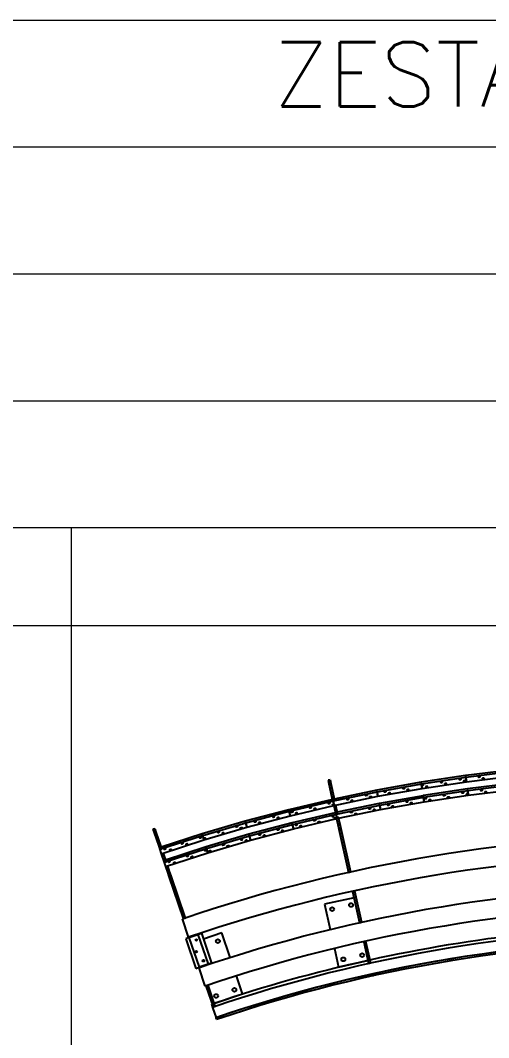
# Model space of a CAD drawing. Header units: millimetres. Extents: x 5046 to 103012, y -15969 to 47766.
# Drawn here: x 71917 to 72646, y 22119 to 23703 of the extents above; entities that cross this region are included whole.
import ezdxf

# ---------------------------------------------------------------- set-up
doc = ezdxf.new("R2010")
doc.units = ezdxf.units.MM
doc.layers.get('0').update_dxf_attribs({"lineweight": 0})
doc.layers.add('Pomocnicze', color=252, linetype='Continuous', lineweight=0)
doc.layers.add('TEXT', color=2, linetype='Continuous', lineweight=0)
doc.styles.add('Opisy 1-20', font='simplex.shx', dxfattribs={"height": 100})

# ---------------------------------------------------------------- blocks, each defined once
blk = doc.blocks.new('B_01')
at = {"color": 7, "linetype": 'Continuous', "lineweight": 25}
for p, q in [((43.83, 35.6), (36.97, 34.75)), ((43.95, 35.32), (37.01, 34.46)), ((15.85, 34.07), (15.55, 34)), ((15.55, 34), (15.68, 33.43)), ((15.68, 33.43), (15.97, 33.5)), ((15.68, 33.43), (16.15, 31.29)), ((15.85, 34.07), (15.97, 33.5)), ((15.97, 33.5), (16.45, 31.36)), ((30.02, 33.7), (23.13, 32.47)), ((30.07, 33.41), (23.18, 32.18)), ((30.07, 33.41), (30.02, 33.7)), ((36.96, 34.75), (30.04, 33.7)), ((30.08, 33.41), (30.04, 33.7)), ((30.07, 33.41), (30.18, 32.75)), ((37, 34.46), (30.08, 33.41)), ((30.11, 33.26), (30.08, 33.41)), ((30.19, 32.75), (37.09, 33.79)), ((30.27, 33.31), (30.25, 33.3)), ((30.26, 33.24), (30.25, 33.3)), ((33.18, 33.75), (33.18, 33.75)), ((33.18, 33.75), (33.19, 33.68)), ((33.19, 33.75), (33.19, 33.68)), ((33.19, 33.68), (33.19, 33.68)), ((33.82, 33.5), (33.82, 33.5)), ((33.82, 33.5), (33.83, 33.44)), ((33.83, 33.5), (33.84, 33.44)), ((33.84, 33.44), (33.83, 33.44)), ((36.11, 34.19), (36.11, 34.19)), ((36.11, 34.19), (36.12, 34.12)), ((36.11, 34.19), (36.12, 34.12)), ((36.12, 34.12), (36.12, 34.12)), ((36.75, 33.95), (36.75, 33.95)), ((36.75, 33.94), (36.76, 33.88)), ((36.75, 33.94), (36.76, 33.88)), ((36.76, 33.88), (36.76, 33.88)), ((37, 34.46), (36.96, 34.75)), ((37.01, 34.46), (36.97, 34.75)), ((37, 34.46), (37.09, 33.79)), ((37.1, 33.79), (37.01, 34.46)), ((37.1, 33.79), (44.03, 34.65)), ((44.05, 33.49), (37.26, 32.66)), ((39.05, 34.58), (39.05, 34.58)), ((39.05, 34.58), (39.06, 34.51)), ((39.06, 34.57), (39.06, 34.51)), ((39.06, 34.51), (39.06, 34.51)), ((39.68, 34.32), (39.69, 34.32)), ((39.69, 34.32), (39.7, 34.25)), ((39.69, 34.31), (39.7, 34.25)), ((39.7, 34.25), (39.7, 34.25)), ((23.18, 32.18), (16.33, 30.76)), ((23.12, 32.46), (16.5, 31.09)), ((23.18, 32.18), (23.12, 32.46)), ((23.18, 32.18), (23.13, 32.47)), ((23.18, 32.18), (23.31, 31.52)), ((23.31, 31.52), (23.18, 32.18)), ((23.31, 31.52), (30.18, 32.75)), ((24.41, 32.26), (24.41, 32.26)), ((24.41, 32.26), (24.42, 32.2)), ((24.42, 32.26), (24.43, 32.2)), ((24.43, 32.2), (24.42, 32.2)), ((25.06, 32.04), (25.06, 32.04)), ((25.06, 32.04), (25.07, 31.97)), ((25.07, 32.04), (25.08, 31.97)), ((25.08, 31.97), (25.07, 31.97)), ((27.33, 32.79), (27.33, 32.79)), ((27.33, 32.79), (27.34, 32.72)), ((27.33, 32.79), (27.35, 32.72)), ((27.35, 32.72), (27.34, 32.72)), ((27.98, 32.56), (27.98, 32.56)), ((27.98, 32.56), (27.99, 32.49)), ((27.98, 32.56), (27.99, 32.49)), ((27.99, 32.49), (27.99, 32.49)), ((30.11, 33.24), (30.11, 33.26)), ((30.11, 33.24), (30.11, 33.26)), ((30.19, 32.75), (30.11, 33.24)), ((37.24, 32.65), (30.38, 31.62)), ((37.29, 32.36), (30.42, 31.33)), ((30.53, 30.66), (37.38, 31.7)), ((30.89, 33.06), (30.89, 33.06)), ((30.89, 33.06), (30.9, 32.99)), ((30.9, 33.06), (30.91, 33)), ((30.91, 33), (30.9, 32.99)), ((36.53, 32.1), (36.53, 32.1)), ((36.53, 32.1), (36.54, 32.04)), ((36.54, 32.1), (36.55, 32.04)), ((36.55, 32.04), (36.54, 32.04)), ((37.16, 31.86), (37.17, 31.86)), ((37.17, 31.86), (37.18, 31.79)), ((37.17, 31.85), (37.18, 31.79)), ((37.18, 31.79), (37.18, 31.79)), ((37.29, 32.36), (37.24, 32.65)), ((37.29, 32.37), (37.26, 32.66)), ((44.18, 33.22), (37.29, 32.37)), ((37.38, 31.7), (37.29, 32.37)), ((37.29, 32.36), (37.38, 31.7)), ((37.38, 31.7), (44.25, 32.54)), ((39.44, 32.48), (39.44, 32.48)), ((39.44, 32.48), (39.45, 32.42)), ((39.45, 32.48), (39.45, 32.42)), ((39.45, 32.42), (39.45, 32.42)), ((40.07, 32.22), (40.07, 32.22)), ((40.08, 32.22), (40.09, 32.16)), ((40.08, 32.22), (40.09, 32.16)), ((40.09, 32.16), (40.09, 32.16)), ((16.21, 31.03), (9.44, 29.43)), ((16.32, 30.75), (9.51, 29.15)), ((15.7, 30.47), (15.7, 30.47)), ((15.7, 30.47), (15.72, 30.41)), ((15.7, 30.47), (15.72, 30.41)), ((15.72, 30.41), (15.72, 30.41)), ((16.15, 31.29), (16.45, 31.36)), ((16.15, 31.29), (16.27, 30.74)), ((16.27, 30.74), (16.57, 30.81)), ((16.32, 30.75), (16.42, 30.29)), ((16.32, 30.75), (16.32, 30.75)), ((16.43, 30.29), (16.33, 30.76)), ((16.33, 30.76), (16.33, 30.76)), ((16.35, 30.28), (16.36, 30.28)), ((16.36, 30.28), (16.37, 30.21)), ((16.37, 30.28), (16.39, 30.22)), ((16.39, 30.22), (16.37, 30.21)), ((16.41, 30.23), (16.39, 30.22)), ((16.4, 30.29), (16.41, 30.23)), ((16.41, 30.29), (16.42, 30.29)), ((16.43, 30.23), (16.41, 30.23)), ((16.42, 30.29), (16.43, 30.29)), ((16.42, 30.29), (16.43, 30.23)), ((16.43, 30.29), (16.44, 30.23)), ((16.43, 30.23), (16.46, 30.1)), ((16.44, 30.23), (16.43, 30.23)), ((16.44, 30.29), (16.45, 30.24)), ((16.45, 30.24), (16.44, 30.23)), ((16.47, 30.1), (16.44, 30.23)), ((16.45, 31.36), (16.57, 30.81)), ((16.47, 30.1), (23.31, 31.52)), ((16.71, 30.15), (17.02, 28.74)), ((23.58, 30.1), (16.78, 28.69)), ((23.52, 30.39), (16.96, 29.03)), ((18.6, 31.09), (18.6, 31.09)), ((18.6, 31.09), (18.61, 31.03)), ((18.6, 31.09), (18.62, 31.03)), ((18.62, 31.03), (18.61, 31.03)), ((19.25, 30.88), (19.26, 30.88)), ((19.25, 30.88), (19.27, 30.82)), ((19.26, 30.88), (19.27, 30.82)), ((19.27, 30.82), (19.27, 30.82)), ((23.58, 30.1), (23.52, 30.39)), ((30.37, 31.61), (23.53, 30.39)), ((23.58, 30.1), (23.53, 30.39)), ((30.42, 31.33), (23.58, 30.1)), ((23.58, 30.1), (23.71, 29.44)), ((23.71, 29.44), (23.58, 30.1)), ((23.71, 29.44), (30.53, 30.66)), ((24.94, 30.2), (24.94, 30.2)), ((24.94, 30.2), (24.95, 30.13)), ((24.94, 30.2), (24.95, 30.13)), ((24.95, 30.13), (24.95, 30.13)), ((27.83, 30.72), (27.83, 30.72)), ((27.83, 30.72), (27.84, 30.65)), ((27.83, 30.72), (27.84, 30.65)), ((27.84, 30.65), (27.84, 30.65)), ((28.47, 30.49), (28.47, 30.49)), ((28.48, 30.49), (28.49, 30.42)), ((28.48, 30.49), (28.49, 30.42)), ((28.49, 30.42), (28.49, 30.42)), ((30.42, 31.33), (30.37, 31.61)), ((30.42, 31.33), (30.38, 31.62)), ((30.53, 30.66), (30.42, 31.33)), ((30.42, 31.33), (30.53, 30.66)), ((30.72, 31.23), (30.72, 31.23)), ((30.72, 31.22), (30.73, 31.16)), ((30.73, 31.22), (30.74, 31.16)), ((30.74, 31.16), (30.73, 31.16)), ((31.36, 30.98), (31.36, 30.98)), ((31.37, 30.98), (31.38, 30.92)), ((31.37, 30.98), (31.38, 30.92)), ((31.38, 30.92), (31.38, 30.92)), ((33.63, 31.67), (33.64, 31.6)), ((34.27, 31.42), (34.28, 31.36)), ((9.43, 29.43), (2.66, 27.63)), ((9.5, 29.15), (2.74, 27.35)), ((9.5, 29.15), (9.43, 29.43)), ((9.51, 29.15), (9.44, 29.43)), ((9.5, 29.15), (9.66, 28.49)), ((9.67, 28.49), (9.51, 29.15)), ((9.67, 28.49), (16.46, 30.1)), ((9.92, 29.11), (9.93, 29.11)), ((9.93, 29.11), (9.95, 29.05)), ((16.67, 28.96), (9.95, 27.38)), ((16.78, 28.69), (10.02, 27.09)), ((10.59, 28.92), (10.59, 28.92)), ((10.6, 28.91), (10.61, 28.86)), ((12.81, 29.79), (12.81, 29.79)), ((12.82, 29.79), (12.83, 29.73)), ((12.82, 29.79), (12.84, 29.73)), ((12.84, 29.73), (12.83, 29.73)), ((13.47, 29.6), (13.47, 29.6)), ((13.48, 29.6), (13.49, 29.54)), ((13.48, 29.6), (13.5, 29.54)), ((13.5, 29.54), (13.49, 29.54)), ((16.42, 30.09), (16.73, 28.68)), ((16.73, 28.68), (17.02, 28.74)), ((16.78, 28.69), (16.88, 28.22)), ((16.89, 28.22), (16.78, 28.69)), ((16.78, 28.69), (16.78, 28.69)), ((16.78, 28.69), (16.78, 28.69)), ((16.93, 28.03), (23.71, 29.44)), ((19.18, 29.04), (19.19, 28.98)), ((19.18, 29.04), (19.2, 28.98)), ((19.83, 28.84), (19.85, 28.77)), ((19.84, 28.83), (19.85, 28.77)), ((22.06, 29.64), (22.06, 29.64)), ((22.06, 29.64), (22.07, 29.57)), ((22.06, 29.64), (22.07, 29.57)), ((22.07, 29.57), (22.07, 29.57)), ((22.7, 29.43), (22.71, 29.43)), ((22.71, 29.43), (22.72, 29.36)), ((22.71, 29.43), (22.72, 29.36)), ((22.72, 29.36), (22.72, 29.36)), ((25.58, 29.97), (25.59, 29.97)), ((25.59, 29.97), (25.6, 29.91)), ((25.59, 29.97), (25.6, 29.91)), ((25.6, 29.91), (25.6, 29.91)), ((2.65, 27.63), (-4.07, 25.65)), ((2.73, 27.35), (-3.98, 25.37)), ((2.73, 27.35), (2.65, 27.63)), ((2.74, 27.35), (2.66, 27.63)), ((2.73, 27.35), (2.91, 26.7)), ((2.92, 26.7), (2.74, 27.35)), ((2.92, 26.7), (9.66, 28.49)), ((9.94, 27.38), (3.23, 25.6)), ((10.01, 27.09), (3.3, 25.31)), ((4.19, 27.6), (4.2, 27.6)), ((4.2, 27.6), (4.22, 27.54)), ((4.86, 27.43), (4.86, 27.43)), ((4.87, 27.42), (4.88, 27.37)), ((7.06, 28.36), (7.06, 28.36)), ((7.07, 28.36), (7.09, 28.3)), ((7.07, 28.36), (7.09, 28.3)), ((7.09, 28.3), (7.09, 28.3)), ((7.72, 28.19), (7.72, 28.19)), ((7.73, 28.19), (7.75, 28.13)), ((7.73, 28.19), (7.75, 28.13)), ((7.75, 28.13), (7.75, 28.13)), ((10.01, 27.09), (9.94, 27.38)), ((10.02, 27.09), (9.95, 27.38)), ((10.01, 27.09), (10.18, 26.44)), ((10.18, 26.44), (10.02, 27.09)), ((10.18, 26.44), (16.92, 28.03)), ((10.59, 27.08), (10.59, 27.08)), ((10.59, 27.08), (10.61, 27.02)), ((10.6, 27.08), (10.61, 27.02)), ((10.61, 27.02), (10.61, 27.02)), ((13.45, 27.76), (13.47, 27.69)), ((13.45, 27.76), (13.47, 27.69)), ((14.11, 27.57), (14.12, 27.5)), ((14.11, 27.57), (14.12, 27.5)), ((16.31, 28.43), (16.31, 28.43)), ((16.31, 28.43), (16.32, 28.37)), ((16.31, 28.43), (16.33, 28.37)), ((16.33, 28.37), (16.32, 28.37)), ((16.87, 28.02), (17.07, 27.13)), ((16.88, 28.22), (16.89, 28.22)), ((16.88, 28.22), (16.89, 28.16)), ((16.89, 28.22), (16.9, 28.16)), ((16.89, 28.16), (16.92, 28.03)), ((16.9, 28.16), (16.89, 28.16)), ((16.93, 28.03), (16.9, 28.16)), ((16.96, 28.24), (16.97, 28.17)), ((17.07, 27.13), (17.36, 27.2)), ((17.07, 27.13), (17.23, 26.42)), ((17.17, 28.08), (17.36, 27.2)), ((17.36, 27.2), (17.52, 26.48)), ((-11.44, 26.47), (-11.72, 26.37)), ((-11.72, 26.37), (-11.53, 25.82)), ((-11.53, 25.82), (-11.25, 25.91)), ((-11.53, 25.82), (-10.83, 23.74)), ((-11.44, 26.47), (-11.25, 25.91)), ((-11.25, 25.91), (-10.55, 23.84)), ((-3.99, 25.37), (-10.65, 23.21)), ((-4.08, 25.65), (-10.46, 23.58)), ((-3.99, 25.37), (-4.08, 25.65)), ((-3.98, 25.37), (-4.07, 25.65)), ((-3.99, 25.37), (-3.79, 24.73)), ((-3.79, 24.73), (-3.98, 25.37)), ((-3.79, 24.73), (2.91, 26.7)), ((3.22, 25.59), (-3.44, 23.63)), ((-1.5, 25.97), (-1.5, 25.97)), ((-1.5, 25.96), (-1.48, 25.9)), ((-1.49, 25.96), (-1.48, 25.9)), ((-1.48, 25.9), (-1.48, 25.9)), ((-0.83, 25.81), (-0.83, 25.81)), ((-0.83, 25.81), (-0.81, 25.75)), ((-0.82, 25.81), (-0.81, 25.75)), ((-0.81, 25.75), (-0.81, 25.75)), ((1.34, 26.8), (1.36, 26.74)), ((1.34, 26.8), (1.36, 26.74)), ((2.01, 26.65), (2.03, 26.58)), ((2.01, 26.65), (2.03, 26.58)), ((3.3, 25.31), (3.22, 25.59)), ((3.3, 25.31), (3.23, 25.6)), ((3.48, 24.66), (10.18, 26.44)), ((4.91, 25.6), (4.91, 25.6)), ((4.91, 25.6), (4.93, 25.53)), ((4.92, 25.59), (4.93, 25.53)), ((4.93, 25.53), (4.93, 25.53)), ((5.57, 25.42), (5.57, 25.42)), ((5.58, 25.42), (5.59, 25.36)), ((5.58, 25.42), (5.6, 25.36)), ((5.6, 25.36), (5.59, 25.36)), ((7.75, 26.35), (7.75, 26.35)), ((7.75, 26.35), (7.76, 26.28)), ((7.75, 26.35), (7.77, 26.28)), ((7.77, 26.28), (7.76, 26.28)), ((8.41, 26.17), (8.41, 26.17)), ((8.41, 26.17), (8.42, 26.11)), ((8.41, 26.17), (8.42, 26.11)), ((8.42, 26.11), (8.42, 26.11)), ((11.25, 26.89), (11.25, 26.89)), ((11.25, 26.89), (11.27, 26.83)), ((11.26, 26.89), (11.27, 26.83)), ((11.27, 26.83), (11.27, 26.83)), ((17.23, 26.42), (17.52, 26.48)), ((17.23, 26.42), (18.72, 19.66)), ((17.52, 26.48), (19.01, 19.73)), ((-10.83, 23.74), (-10.55, 23.84)), ((-10.55, 23.84), (-10.37, 23.31)), ((-10.43, 22.57), (-3.79, 24.73)), ((-7.16, 24.21), (-7.13, 24.14)), ((-7.16, 24.2), (-7.16, 24.2)), ((-7.15, 24.2), (-7.13, 24.14)), ((-7.13, 24.14), (-7.13, 24.14)), ((-6.49, 24.07), (-6.49, 24.07)), ((-6.48, 24.07), (-6.46, 24.01)), ((-6.48, 24.07), (-6.46, 24.01)), ((-6.46, 24.01), (-6.46, 24.01)), ((-4.34, 25.12), (-4.32, 25.05)), ((-4.34, 25.12), (-4.32, 25.05)), ((-4.33, 25.12), (-4.33, 25.12)), ((-4.32, 25.05), (-4.32, 25.05)), ((-3.68, 24.97), (-3.67, 24.98)), ((-3.67, 24.98), (-3.65, 24.91)), ((3.3, 25.31), (-3.36, 23.35)), ((-3.16, 22.71), (3.48, 24.66)), ((2.08, 24.81), (2.09, 24.81)), ((2.09, 24.81), (2.1, 24.75)), ((2.09, 24.81), (2.11, 24.75)), ((2.11, 24.75), (2.1, 24.75)), ((2.74, 24.65), (2.75, 24.65)), ((2.75, 24.65), (2.77, 24.59)), ((2.75, 24.65), (2.77, 24.59)), ((2.77, 24.59), (2.77, 24.59)), ((3.3, 25.31), (3.48, 24.66)), ((3.48, 24.66), (3.3, 25.31)), ((-10.83, 23.74), (-10.65, 23.21)), ((-10.65, 23.21), (-10.37, 23.31)), ((-10.65, 23.21), (-10.43, 22.57)), ((-10.43, 22.57), (-9.97, 21.21)), ((-10.15, 22.66), (-9.69, 21.3)), ((-3.37, 23.35), (-9.97, 21.21)), ((-3.46, 23.63), (-9.78, 21.58)), ((-9.76, 20.57), (-3.17, 22.7)), ((-6.34, 22.24), (-6.34, 22.24)), ((-6.34, 22.24), (-6.32, 22.18)), ((-6.34, 22.24), (-6.32, 22.18)), ((-3.55, 23.15), (-3.52, 23.08)), ((-3.37, 23.35), (-3.46, 23.63)), ((-3.36, 23.35), (-3.44, 23.63)), ((-3.37, 23.35), (-3.17, 22.7)), ((-3.16, 22.71), (-3.36, 23.35)), ((-2.89, 23), (-2.88, 23)), ((-2.88, 23), (-2.86, 22.93)), ((-2.87, 22.99), (-2.86, 22.93)), ((-2.86, 22.93), (-2.86, 22.93)), ((-9.97, 21.21), (-9.69, 21.3)), ((-9.97, 21.21), (-9.76, 20.57)), ((-9.47, 20.66), (-9.18, 19.8)), ((-6.32, 22.18), (-6.32, 22.18)), ((-5.67, 22.1), (-5.67, 22.1)), ((-5.67, 22.1), (-5.65, 22.04)), ((-5.67, 22.1), (-5.65, 22.04)), ((-5.65, 22.04), (-5.65, 22.04)), ((-9.76, 20.57), (-9.46, 19.7)), ((-9.46, 19.7), (-9.18, 19.8)), ((-9.46, 19.7), (-9.23, 19.01)), ((-9.23, 19.01), (-8.95, 19.11)), ((-9.23, 19.01), (-7.01, 12.46)), ((-9.18, 19.8), (-8.95, 19.11)), ((-8.95, 19.11), (-6.73, 12.56)), ((18.72, 19.66), (19.01, 19.73)), ((18.72, 19.66), (18.72, 19.65)), ((19.01, 19.73), (19.01, 19.72)), ((19.37, 16.71), (19.66, 16.77)), ((19.37, 16.72), (19.37, 16.71)), ((19.37, 16.71), (20.45, 11.83)), ((19.66, 16.79), (19.66, 16.77)), ((19.66, 16.77), (20.74, 11.89)), ((19.59, 15.71), (15, 14.7)), ((15, 14.7), (15.87, 10.75)), ((-6.17, 9.57), (-7.13, 12.41)), ((-7.01, 12.46), (-6.73, 12.56)), ((-7.01, 12.46), (-7.01, 12.45)), ((-6.73, 12.56), (-6.73, 12.54)), ((20.45, 11.83), (20.74, 11.89)), ((20.45, 11.83), (20.45, 11.81)), ((20.74, 11.89), (20.74, 11.88)), ((-6.12, 9.51), (-6.62, 9.34)), ((-6.12, 9.51), (-4.73, 9.99)), ((-6.12, 9.51), (-4.54, 4.88)), ((-6.05, 9.61), (-6.04, 9.59)), ((-6.04, 9.59), (-5.76, 9.69)), ((-6.04, 9.59), (-6.03, 9.55)), ((-5.76, 9.7), (-5.76, 9.69)), ((-5.76, 9.69), (-5.74, 9.64)), ((-4.73, 9.99), (-4.16, 10.18)), ((-4.73, 9.99), (-3.15, 5.35)), ((-4.16, 10.18), (-2.58, 5.54)), ((-0.98, 10.23), (-3.84, 9.26)), ((0.31, 6.4), (-0.98, 10.23)), ((-6.62, 9.34), (-5.04, 4.71)), ((21.1, 8.87), (21.39, 8.94)), ((21.1, 8.89), (21.1, 8.87)), ((21.1, 8.87), (21.84, 5.5)), ((21.39, 8.95), (21.39, 8.94)), ((21.39, 8.94), (22.14, 5.57)), ((16.52, 7.82), (17.16, 4.93)), ((-5.04, 4.71), (-4.54, 4.88)), ((-3.58, 1.97), (-4.55, 4.81)), ((-3.15, 5.35), (-4.54, 4.88)), ((-4.46, 4.91), (-4.44, 4.86)), ((-4.44, 4.86), (-4.16, 4.95)), ((-4.44, 4.86), (-4.44, 4.85)), ((-4.17, 5), (-4.16, 4.95)), ((-4.16, 4.95), (-4.15, 4.94)), ((-2.58, 5.54), (-3.15, 5.35)), ((17.16, 4.93), (21.75, 5.94)), ((21.84, 5.5), (22.14, 5.57)), ((21.84, 5.5), (21.86, 5.46)), ((22.14, 5.57), (22.15, 5.52)), ((2.23, 0.75), (1.28, 3.56)), ((-3.48, 2), (-3.47, 1.99)), ((-3.47, 1.99), (-3.19, 2.09)), ((-3.47, 1.99), (-2.37, -1.28)), ((-3.19, 2.1), (-3.19, 2.09)), ((-3.19, 2.09), (-2.08, -1.18)), ((-2.23, -0.75), (2.23, 0.75)), ((-2.51, -0.85), (-2.61, -0.88)), ((-2.61, -0.88), (-2.45, -1.36)), ((-2.45, -1.36), (-1.9, -2.97)), ((-2.37, -1.28), (-2.08, -1.18)), ((-2.37, -1.28), (-2.35, -1.32)), ((-2.08, -1.18), (-2.07, -1.23)), ((-1.81, -3.25), (-1.9, -2.97))]:
    blk.add_line(p, q, dxfattribs=at)
at = {"color": 7, "linetype": 'Continuous', "lineweight": 25, "flags": 128}
for points in [[(30.26, 33.24), (30.31, 33.25), (30.36, 33.26), (30.39, 33.28), (30.4, 33.29), (30.4, 33.3), (30.37, 33.31), (30.32, 33.31), (30.27, 33.31)], [(21.38, 31.65), (21.4, 31.66), (21.45, 31.68), (21.49, 31.69), (21.55, 31.7), (21.59, 31.71), (21.63, 31.71), (21.65, 31.7), (21.66, 31.69), (21.65, 31.68), (21.62, 31.66), (21.58, 31.64), (21.53, 31.63), (21.48, 31.62), (21.43, 31.62), (21.39, 31.62), (21.37, 31.62), (21.36, 31.64), (21.38, 31.65)], [(16.37, 30.21), (16.32, 30.2), (16.27, 30.2), (16.23, 30.2), (16.22, 30.21), (16.23, 30.23), (16.26, 30.25), (16.3, 30.26), (16.35, 30.28)], [(16.36, 30.28), (16.39, 30.29), (16.41, 30.29)], [(16.43, 30.29), (16.49, 30.29), (16.5, 30.29), (16.51, 30.28), (16.51, 30.27), (16.5, 30.26), (16.45, 30.24)], [(22.03, 31.44), (22.06, 31.46), (22.1, 31.47), (22.15, 31.48), (22.2, 31.49), (22.24, 31.5), (22.28, 31.5), (22.3, 31.49), (22.31, 31.48), (22.3, 31.47), (22.27, 31.45), (22.23, 31.43), (22.18, 31.42), (22.13, 31.41), (22.08, 31.41), (22.04, 31.41), (22.02, 31.42), (22.02, 31.43), (22.03, 31.44)], [(33.64, 31.6), (33.59, 31.59), (33.55, 31.59), (33.51, 31.6), (33.49, 31.6), (33.48, 31.62), (33.5, 31.63), (33.53, 31.64), (33.57, 31.66), (33.62, 31.67)], [(33.62, 31.67), (33.67, 31.67), (33.72, 31.67), (33.76, 31.67), (33.78, 31.66), (33.78, 31.65), (33.77, 31.64), (33.74, 31.62), (33.69, 31.61), (33.64, 31.6)], [(34.28, 31.36), (34.23, 31.35), (34.18, 31.35), (34.15, 31.35), (34.13, 31.36), (34.12, 31.37), (34.14, 31.38), (34.17, 31.4), (34.21, 31.41), (34.26, 31.42)], [(34.26, 31.42), (34.31, 31.43), (34.36, 31.43), (34.39, 31.42), (34.42, 31.42), (34.42, 31.41), (34.4, 31.39), (34.37, 31.38), (34.33, 31.37), (34.28, 31.36)], [(19.19, 28.98), (19.14, 28.97), (19.1, 28.97), (19.06, 28.97), (19.04, 28.98), (19.04, 28.99), (19.06, 29), (19.09, 29.02), (19.13, 29.03), (19.18, 29.04)], [(19.18, 29.04), (19.23, 29.05), (19.28, 29.06), (19.31, 29.05), (19.33, 29.05), (19.33, 29.04), (19.32, 29.02), (19.29, 29.01), (19.25, 28.99), (19.2, 28.98)], [(19.85, 28.77), (19.8, 28.76), (19.75, 28.76), (19.72, 28.76), (19.7, 28.77), (19.69, 28.78), (19.71, 28.79), (19.74, 28.81), (19.78, 28.82), (19.83, 28.83)], [(19.83, 28.83), (19.88, 28.84), (19.93, 28.85), (19.96, 28.84), (19.98, 28.84), (19.99, 28.83), (19.97, 28.81), (19.94, 28.8), (19.9, 28.78), (19.85, 28.77)], [(13.47, 27.69), (13.41, 27.68), (13.37, 27.68), (13.34, 27.68), (13.32, 27.69), (13.31, 27.7), (13.33, 27.71), (13.36, 27.73), (13.4, 27.75), (13.45, 27.76)], [(13.45, 27.76), (13.5, 27.77), (13.55, 27.78), (13.58, 27.77), (13.6, 27.77), (13.6, 27.76), (13.59, 27.74), (13.56, 27.72), (13.52, 27.71), (13.47, 27.69)], [(14.12, 27.5), (14.07, 27.49), (14.03, 27.49), (13.99, 27.49), (13.97, 27.5), (13.97, 27.51), (13.98, 27.52), (14.01, 27.54), (14.06, 27.56), (14.11, 27.57)], [(14.11, 27.57), (14.16, 27.58), (14.2, 27.58), (14.24, 27.58), (14.26, 27.58), (14.26, 27.56), (14.24, 27.55), (14.21, 27.53), (14.17, 27.52), (14.12, 27.5)], [(16.61, 28.17), (16.66, 28.18), (16.71, 28.18), (16.74, 28.18), (16.76, 28.17), (16.76, 28.16), (16.74, 28.14), (16.71, 28.13), (16.66, 28.11), (16.61, 28.1), (16.56, 28.09), (16.52, 28.08), (16.49, 28.09), (16.47, 28.09), (16.47, 28.11), (16.49, 28.12), (16.52, 28.14), (16.56, 28.15), (16.61, 28.17)], [(16.89, 28.16), (16.84, 28.16), (16.82, 28.18), (16.84, 28.2), (16.88, 28.22)], [(16.89, 28.22), (16.93, 28.23), (16.96, 28.24)], [(16.97, 28.17), (16.93, 28.16), (16.9, 28.16)], [(16.96, 28.24), (17.02, 28.25), (17.07, 28.25), (17.1, 28.25), (17.12, 28.24), (17.11, 28.22), (17.08, 28.2), (17.03, 28.19), (16.97, 28.17)], [(1.36, 26.74), (1.31, 26.73), (1.27, 26.72), (1.23, 26.72), (1.21, 26.73), (1.21, 26.74), (1.23, 26.75), (1.26, 26.77), (1.3, 26.79), (1.35, 26.81)], [(1.35, 26.81), (1.4, 26.82), (1.44, 26.82), (1.48, 26.83), (1.5, 26.82), (1.5, 26.81), (1.48, 26.79), (1.45, 26.77), (1.41, 26.75), (1.36, 26.74)], [(2.03, 26.58), (1.98, 26.57), (1.93, 26.56), (1.9, 26.56), (1.88, 26.57), (1.88, 26.58), (1.89, 26.6), (1.92, 26.62), (1.97, 26.63), (2.02, 26.65)], [(2.02, 26.65), (2.07, 26.66), (2.11, 26.67), (2.14, 26.67), (2.16, 26.66), (2.16, 26.65), (2.15, 26.64), (2.12, 26.62), (2.08, 26.6), (2.03, 26.58)], [(-0.62, 24), (-0.59, 24), (-0.58, 23.99), (-0.58, 23.98), (-0.6, 23.96), (-0.64, 23.95), (-0.68, 23.93), (-0.73, 23.91), (-0.78, 23.9), (-0.82, 23.9), (-0.85, 23.9), (-0.87, 23.91), (-0.86, 23.92), (-0.84, 23.94), (-0.81, 23.95), (-0.77, 23.97), (-0.72, 23.99), (-0.67, 24), (-0.62, 24)], [(0.04, 23.85), (0.07, 23.85), (0.09, 23.84), (0.08, 23.83), (0.06, 23.81), (0.03, 23.79), (-0.02, 23.77), (-0.06, 23.76), (-0.11, 23.75), (-0.16, 23.74), (-0.19, 23.74), (-0.2, 23.75), (-0.2, 23.76), (-0.18, 23.78), (-0.14, 23.8), (-0.1, 23.82), (-0.05, 23.83), (0, 23.84), (0.04, 23.85)], [(-9.99, 23.25), (-9.99, 23.26), (-9.96, 23.28), (-9.93, 23.3), (-9.88, 23.32), (-9.83, 23.33), (-9.79, 23.34), (-9.75, 23.35), (-9.72, 23.35), (-9.71, 23.34), (-9.71, 23.32), (-9.73, 23.31), (-9.77, 23.29), (-9.81, 23.27), (-9.86, 23.25), (-9.91, 23.24), (-9.95, 23.24), (-9.98, 23.24), (-9.99, 23.25)], [(-9.17, 23.16), (-9.17, 23.17), (-9.15, 23.19), (-9.11, 23.21), (-9.06, 23.23), (-9.02, 23.24), (-8.97, 23.25), (-8.93, 23.26), (-8.9, 23.26), (-8.89, 23.25), (-8.89, 23.24), (-8.91, 23.22), (-8.95, 23.2), (-8.99, 23.18), (-9.04, 23.16), (-9.09, 23.15), (-9.13, 23.15), (-9.16, 23.15), (-9.17, 23.16)]]:
    blk.add_lwpolyline(points, dxfattribs=at)
at = {"color": 7, "linetype": 'Continuous', "lineweight": 25}
for centre, radius in [((19.12, 14.58), 0.3), ((16.19, 13.93), 0.3), ((-4.96, 9.12), 0.125), ((-1.61, 8.96), 0.3), ((-4.98, 7.32), 0.125), ((17.92, 6.12), 0.3), ((20.85, 6.77), 0.3), ((-3.86, 5.9), 0.125), ((0.96, 1.38), 0.3), ((-1.88, 0.42), 0.3)]:
    blk.add_circle(centre, radius, dxfattribs=at)
for centre, radius, start, end in [((30.26, 33.02), 0.289, 93.2561, 123.1692), ((30.19, 33.55), 0.318, 255.4605, 282.7617), ((19.32, 28.39), 0.667, 101.7833, 101.8491), ((19.06, 29.63), 0.667, 281.7833, 281.8491), ((19.97, 28.18), 0.667, 101.7833, 101.8491), ((19.71, 29.42), 0.667, 281.7833, 281.8491), ((13.6, 27.11), 0.667, 103.2162, 103.2667), ((13.31, 28.34), 0.667, 283.2653, 283.3159), ((14.26, 26.92), 0.667, 103.2162, 103.2667), ((13.97, 28.15), 0.667, 283.2653, 283.3159), ((71.87, -219.76), 245.24, 89.9902, 108.7939), ((1.53, 26.17), 0.665, 105.9017, 105.9353), ((1.18, 27.38), 0.666, 286.0116, 286.0452), ((2.2, 26.01), 0.665, 105.9017, 105.9353), ((1.84, 27.22), 0.666, 286.0116, 286.0452), ((71.87, -219.76), 242.24, 89.9906, 108.7939), ((71.87, -219.76), 237.21, 89.9914, 108.7939), ((71.87, -219.76), 234.21, 89.9918, 108.7939), ((71.87, -219.76), 230.7, 89.9924, 108.7939), ((71.87, -219.76), 231.2, 96.2754, 102.447), ((71.87, -219.76), 229, 71.2172, 108.7939), ((71.87, -219.76), 229, 89.9927, 108.7939), ((71.87, -219.76), 228.7, 71.2172, 108.7939), ((71.87, -219.76), 231.2, 102.5214, 108.693)]:
    blk.add_arc(centre, radius, start, end, dxfattribs=at)
for centre, major_axis, ratio, start_param, end_param in [((30.11, 33.18), (0.52, 0.085), 0.996711, 1.558345, 1.584947), ((30.11, 33.18), (-0.038, 0.229), 0.974362, 6.270734, 6.297336), ((33.18, 33.71), (0.148, 0.022), 0.224962, 1.58827, 4.729862), ((33.19, 33.72), (0.148, 0.022), 0.224962, 4.729863, 7.871455), ((33.83, 33.47), (0.148, 0.022), 0.224962, 1.58827, 4.729862), ((33.83, 33.47), (0.148, 0.022), 0.224962, 4.729863, 7.871455), ((36.12, 34.16), (0.148, 0.022), 0.224968, 1.570569, 4.67842), ((36.12, 34.16), (0.148, 0.022), 0.224968, 4.67842, 7.853754), ((36.76, 33.91), (0.148, 0.022), 0.224968, 1.570569, 4.67842), ((36.76, 33.91), (0.148, 0.022), 0.224968, 4.67842, 7.853754), ((37.04, 34.23), (0.522, 0.071), 0.996711, 1.558295, 1.584897), ((37.04, 34.23), (-0.031, 0.23), 0.974361, 6.270684, 6.297286), ((37.13, 33.56), (-0.031, 0.23), 0.974361, 6.270684, 6.297286), ((39.05, 34.54), (0.149, 0.018), 0.224957, 1.594521, 4.729824), ((39.06, 34.55), (0.149, 0.018), 0.224957, 4.729826, 7.877702), ((39.69, 34.28), (0.149, 0.018), 0.224957, 1.594521, 4.729824), ((39.69, 34.28), (0.149, 0.018), 0.224957, 4.729826, 7.877702), ((23.23, 31.95), (0.517, 0.099), 0.996711, 1.558395, 1.584997), ((23.23, 31.95), (-0.044, 0.228), 0.974363, 6.270784, 6.297386), ((24.42, 32.23), (0.148, 0.026), 0.224938, 1.581893, 4.723486), ((24.42, 32.23), (0.148, 0.026), 0.224938, 4.723486, 7.865079), ((25.07, 32), (0.148, 0.026), 0.224938, 1.581893, 4.723486), ((25.07, 32.01), (0.148, 0.026), 0.224938, 4.723486, 7.865079), ((27.34, 32.75), (0.148, 0.026), 0.224962, 1.581982, 4.723575), ((27.34, 32.75), (0.148, 0.026), 0.224962, 4.723575, 7.865167), ((27.98, 32.53), (0.148, 0.026), 0.224962, 1.581982, 4.723575), ((27.98, 32.53), (0.148, 0.026), 0.224962, 4.723575, 7.865167), ((30.22, 32.52), (-0.038, 0.229), 0.974362, 6.270734, 6.297336), ((30.9, 33.03), (0.148, 0.022), 0.224927, 1.588202, 4.729793), ((30.9, 33.03), (0.148, 0.022), 0.224927, 4.729794, 7.871386), ((36.54, 32.07), (0.148, 0.022), 0.224957, 1.580823, 4.729952), ((36.54, 32.07), (0.148, 0.022), 0.224957, 4.729957, 7.864007), ((37.17, 31.82), (0.148, 0.022), 0.224957, 1.580823, 4.729952), ((37.17, 31.83), (0.148, 0.022), 0.224957, 4.729957, 7.864007), ((37.32, 32.13), (0.522, 0.071), 0.996711, 1.558301, 1.584903), ((37.32, 32.13), (-0.031, 0.23), 0.974361, 6.27069, 6.297292), ((37.41, 31.47), (-0.031, 0.23), 0.974361, 6.27069, 6.297292), ((39.45, 32.45), (0.149, 0.018), 0.224972, 1.59455, 4.729113), ((39.45, 32.45), (0.149, 0.018), 0.224972, 4.729113, 7.877735), ((40.08, 32.19), (0.149, 0.018), 0.224972, 1.59455, 4.729113), ((40.08, 32.19), (0.149, 0.018), 0.224972, 4.729113, 7.877735), ((15.71, 30.44), (0.146, 0.034), 0.224951, 1.569272, 4.710865), ((15.71, 30.44), (0.146, 0.034), 0.224951, 4.710865, 7.852457), ((16.37, 30.53), (-0.05, 0.227), 0.974364, 6.270833, 6.297435), ((18.61, 31.06), (0.147, 0.03), 0.224945, 1.575539, 4.717132), ((18.61, 31.06), (0.147, 0.03), 0.224945, 4.717132, 7.858724), ((19.26, 30.85), (0.147, 0.03), 0.224945, 1.575539, 4.717132), ((19.26, 30.85), (0.147, 0.03), 0.224945, 4.717132, 7.858724), ((23.35, 31.29), (-0.044, 0.228), 0.974363, 6.270784, 6.297386), ((23.62, 29.87), (0.517, 0.099), 0.996711, 1.558402, 1.585004), ((23.62, 29.87), (-0.044, 0.228), 0.974363, 6.270791, 6.297393), ((24.94, 30.17), (0.148, 0.026), 0.224959, 1.581961, 4.723554), ((24.95, 30.17), (0.148, 0.026), 0.224959, 4.723554, 7.865146), ((27.84, 30.68), (0.148, 0.026), 0.224963, 1.577121, 4.723633), ((27.84, 30.68), (0.148, 0.026), 0.224963, 4.723633, 7.860307), ((28.48, 30.46), (0.148, 0.026), 0.224963, 1.577121, 4.723633), ((28.48, 30.46), (0.148, 0.026), 0.224963, 4.723633, 7.860307), ((30.46, 31.1), (0.52, 0.085), 0.996711, 1.558352, 1.584954), ((30.46, 31.1), (-0.038, 0.229), 0.974362, 6.270741, 6.297343), ((30.57, 30.43), (-0.038, 0.229), 0.974362, 6.270741, 6.297343), ((30.72, 31.19), (0.148, 0.022), 0.224954, 1.588252, 4.728635), ((30.73, 31.19), (0.148, 0.022), 0.224954, 4.728636, 7.871436), ((31.37, 30.95), (0.148, 0.022), 0.224954, 1.588252, 4.728635), ((31.37, 30.95), (0.148, 0.022), 0.224954, 4.728636, 7.871436), ((9.56, 28.92), (0.511, 0.127), 0.996712, 1.558492, 1.585094), ((9.56, 28.92), (-0.056, 0.226), 0.974366, 6.270881, 6.297483), ((9.94, 29.08), (0.146, 0.034), 0.224916, 1.597657, 4.742343), ((9.94, 29.08), (0.146, 0.034), 0.224916, 4.705913, 7.88393), ((10.6, 28.89), (0.146, 0.034), 0.224916, 1.597657, 4.742343), ((10.6, 28.89), (0.146, 0.034), 0.224916, 4.705913, 7.88393), ((12.82, 29.76), (0.146, 0.034), 0.224948, 1.59816, 4.734298), ((12.83, 29.76), (0.146, 0.034), 0.224948, 4.734299, 7.881345), ((13.48, 29.57), (0.146, 0.034), 0.224948, 1.59816, 4.734298), ((13.49, 29.57), (0.146, 0.034), 0.224948, 4.734299, 7.881345), ((16.52, 29.87), (-0.05, 0.227), 0.974364, 6.270833, 6.297435), ((16.83, 28.46), (-0.05, 0.227), 0.974364, 6.27084, 6.297442), ((22.06, 29.61), (0.147, 0.03), 0.224951, 1.57573, 4.717322), ((22.07, 29.61), (0.147, 0.03), 0.224951, 4.717322, 7.858914), ((22.71, 29.4), (0.147, 0.03), 0.224951, 1.57573, 4.717322), ((22.71, 29.4), (0.147, 0.03), 0.224951, 4.717322, 7.858914), ((23.75, 29.21), (-0.044, 0.228), 0.974363, 6.270791, 6.297393), ((25.59, 29.94), (0.148, 0.026), 0.224959, 1.581961, 4.723554), ((25.59, 29.94), (0.148, 0.026), 0.224959, 4.723554, 7.865146), ((2.8, 27.13), (0.507, 0.141), 0.996712, 1.558539, 1.585141), ((2.8, 27.13), (-0.062, 0.224), 0.974367, 6.270928, 6.29753), ((4.2, 27.57), (0.145, 0.038), 0.224925, 1.598466, 4.741387), ((4.21, 27.57), (0.145, 0.038), 0.224925, 4.713242, 7.882975), ((4.87, 27.4), (0.145, 0.038), 0.224925, 1.598466, 4.741387), ((4.88, 27.4), (0.145, 0.038), 0.224925, 4.713242, 7.882975), ((7.07, 28.33), (0.145, 0.038), 0.224946, 1.597203, 4.738796), ((7.07, 28.33), (0.145, 0.038), 0.224946, 4.738796, 7.880388), ((7.74, 28.16), (0.145, 0.038), 0.224946, 1.597203, 4.738796), ((7.74, 28.16), (0.145, 0.038), 0.224946, 4.738796, 7.880388), ((9.72, 28.27), (-0.056, 0.226), 0.974366, 6.270881, 6.297483), ((10.07, 26.87), (0.511, 0.127), 0.996712, 1.558499, 1.585101), ((10.07, 26.87), (-0.056, 0.226), 0.974366, 6.270888, 6.29749), ((10.6, 27.05), (0.146, 0.034), 0.224944, 1.597352, 4.730487), ((10.6, 27.05), (0.146, 0.034), 0.224944, 4.730488, 7.880537), ((16.32, 28.4), (0.146, 0.034), 0.224934, 1.566545, 4.710966), ((16.32, 28.4), (0.146, 0.034), 0.224934, 4.710966, 7.84973), ((16.97, 27.8), (-0.05, 0.227), 0.974364, 6.27084, 6.297442), ((-3.92, 25.15), (0.503, 0.155), 0.996712, 1.558586, 1.585188), ((-3.92, 25.15), (-0.068, 0.222), 0.974369, 6.270975, 6.297577), ((-1.49, 25.93), (0.144, 0.042), 0.22493, 1.598839, 4.733582), ((-1.49, 25.94), (0.144, 0.042), 0.22493, 4.733583, 7.882024), ((-0.82, 25.78), (0.144, 0.042), 0.22493, 1.598839, 4.733582), ((-0.82, 25.78), (0.144, 0.042), 0.22493, 4.733583, 7.882024), ((2.98, 26.48), (-0.062, 0.224), 0.974367, 6.270928, 6.29753), ((3.36, 25.09), (0.507, 0.141), 0.996712, 1.558547, 1.585149), ((4.92, 25.56), (0.145, 0.038), 0.224945, 1.597601, 4.735082), ((4.92, 25.56), (0.145, 0.038), 0.224945, 4.735082, 7.880787), ((5.58, 25.39), (0.145, 0.038), 0.224945, 1.597601, 4.735082), ((5.58, 25.39), (0.145, 0.038), 0.224945, 4.735082, 7.880787), ((7.76, 26.32), (0.145, 0.038), 0.224943, 1.576707, 4.685143), ((7.76, 26.32), (0.145, 0.038), 0.224943, 4.685143, 7.859893), ((8.42, 26.14), (0.145, 0.038), 0.224943, 1.576707, 4.685143), ((8.42, 26.14), (0.145, 0.038), 0.224943, 4.685143, 7.859893), ((10.24, 26.21), (-0.056, 0.226), 0.974366, 6.270888, 6.29749), ((11.26, 26.86), (0.146, 0.034), 0.224944, 1.597352, 4.730487), ((11.26, 26.86), (0.146, 0.034), 0.224944, 4.730488, 7.880537), ((-7.15, 24.17), (0.143, 0.046), 0.224931, 1.597883, 4.73912), ((-7.15, 24.17), (0.143, 0.046), 0.224931, 4.73912, 7.881068), ((-6.48, 24.04), (0.143, 0.046), 0.224931, 1.597883, 4.73912), ((-6.47, 24.04), (0.143, 0.046), 0.224931, 4.73912, 7.881068), ((-4.33, 25.09), (0.143, 0.046), 0.224931, 1.543789, 4.685382), ((-4.33, 25.09), (0.143, 0.046), 0.224931, 4.685382, 7.826974), ((-3.66, 24.94), (0.144, 0.042), 0.224891, 1.598206, 4.743023), ((-3.72, 24.5), (-0.068, 0.222), 0.974369, 6.270975, 6.297577), ((-3.66, 24.94), (0.144, 0.042), 0.224891, 4.700704, 7.884609), ((2.09, 24.78), (0.144, 0.042), 0.224927, 1.578344, 4.728358), ((2.1, 24.78), (0.144, 0.042), 0.224927, 4.728363, 7.861528), ((2.76, 24.62), (0.144, 0.042), 0.224927, 1.578344, 4.728358), ((2.76, 24.62), (0.144, 0.042), 0.224927, 4.728363, 7.861528), ((3.36, 25.09), (-0.062, 0.224), 0.974367, 6.270936, 6.297538), ((3.54, 24.44), (-0.062, 0.224), 0.974367, 6.270936, 6.297538), ((-6.33, 22.21), (0.143, 0.046), 0.224932, 1.571104, 4.685608), ((-6.33, 22.21), (0.143, 0.046), 0.224932, 4.685608, 7.854289), ((-3.54, 23.11), (0.143, 0.046), 0.224907, 1.561948, 4.728729), ((-3.53, 23.12), (0.143, 0.046), 0.224907, 4.69771, 7.876146), ((-3.3, 23.13), (0.503, 0.155), 0.996712, 1.558594, 1.585196), ((-3.3, 23.13), (-0.068, 0.222), 0.974369, 6.270983, 6.297585), ((-3.1, 22.48), (-0.068, 0.222), 0.974369, 6.270983, 6.297585), ((-2.87, 22.97), (0.144, 0.042), 0.224927, 1.598002, 4.731169), ((-2.87, 22.97), (0.144, 0.042), 0.224927, 4.731171, 7.881183), ((-5.66, 22.07), (0.143, 0.046), 0.224932, 1.571104, 4.685608), ((-5.66, 22.07), (0.143, 0.046), 0.224932, 4.685608, 7.854289)]:
    blk.add_ellipse(centre, major_axis=major_axis, ratio=ratio, start_param=start_param, end_param=end_param, dxfattribs=at)
for centre in [(-9.18, 21.28), (-8.37, 21.2)]:
    blk.add_ellipse(centre, major_axis=(0.143, 0.046), ratio=0.224934, dxfattribs=at)
at = {"color": 7, "linetype": 'Continuous', "lineweight": 0}
blk.add_point((22.58, 3.57), dxfattribs=at)
blk = doc.blocks.new('B01')
at = {"xscale": 20, "yscale": 20, "zscale": 20}
blk.add_blockref('B_01', (89.4, -500.9), dxfattribs=at)

msp = doc.modelspace()

# ---------------------------------------------------------------- linework, layer by layer
at = {"layer": 'Pomocnicze'}
for p, q in [((77646, 23505.8), (69960.6, 23505.8)), ((77646, 23308.1), (69960.6, 23308.1)), ((77646, 23110.5), (69960.6, 23110.5)), ((77646, 22912.9), (69960.6, 22912.9)), ((71996, 22912.9), (71996, 18062)), ((77646, 22760.5), (69960.6, 22760.5))]:
    msp.add_line(p, q, dxfattribs=at)
msp.add_lwpolyline([(69960.6, 23703.4), (69960.6, 18062), (77646, 18062), (77646, 23703.4)], close=True, dxfattribs=at)

# ---------------------------------------------------------------- block references
at = {"xscale": 0.5, "yscale": 0.5, "zscale": 0.5}
msp.add_blockref('B01', (72195.8, 22430.4), dxfattribs=at)

# ---------------------------------------------------------------- texts
at = {"layer": 'TEXT', "insert": (69960.6, 23669.3), "char_height": 100, "width": 7585.376, "attachment_point": 1, "style": 'Opisy 1-20'}
msp.add_mtext('\\pxqc;ZESTAWIENIE ELEMENTÓW PRODUKCYJNYCH', dxfattribs=at)

doc.saveas('drawing.dxf')
